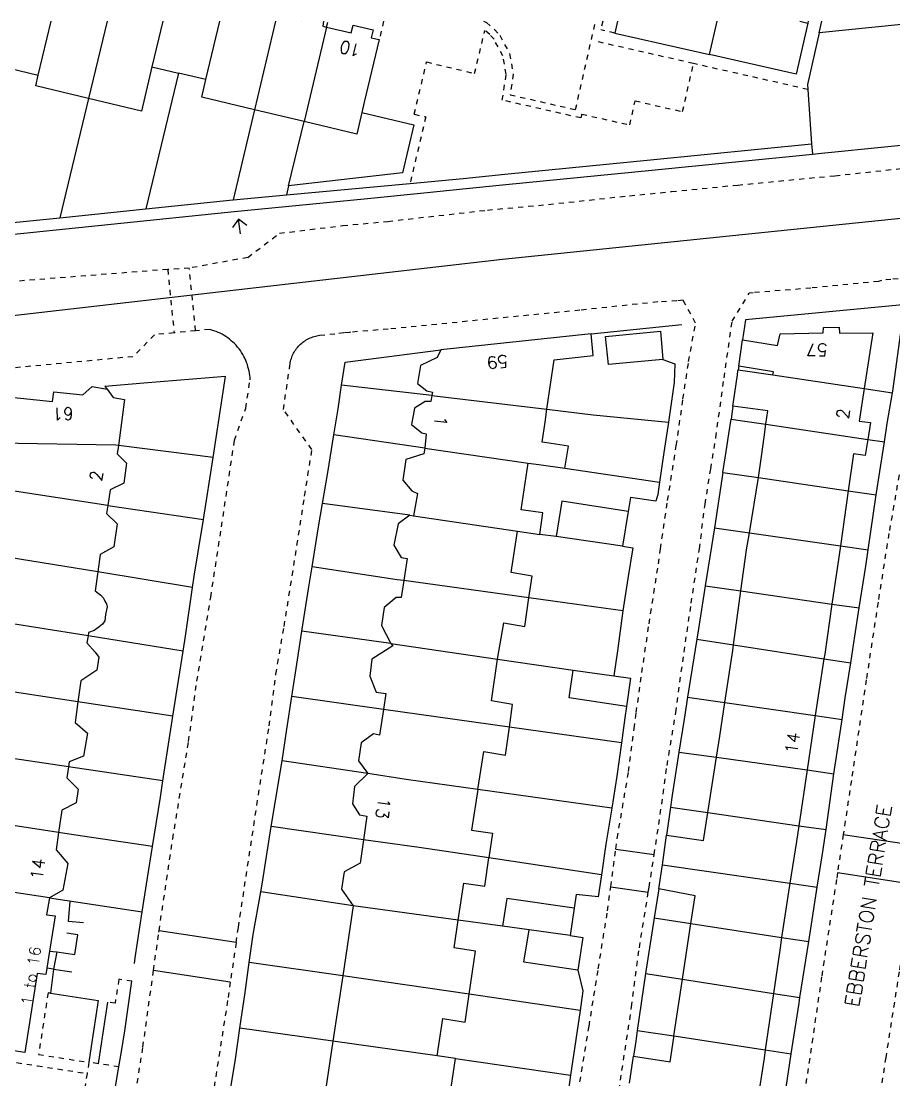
# Model space of a CAD drawing. Extents: x 428500 to 429165, y 435000 to 435500.
# Drawn here: x 428607.6 to 428692.6, y 435396.9 to 435500 of the extents above; entities that cross this region are included whole.
import ezdxf

# ---------------------------------------------------------------- set-up
doc = ezdxf.new("R2010")
doc.units = 0
doc.linetypes.add('DASHEDLINE', pattern=[1, 0.5, -0.5])
doc.layers.get('0').update_dxf_attribs({"color": 222})
for name, color, linetype in [('os_Block', 7, 'Continuous'), ('OS_LINE - Boundary', 8, 'Continuous'), ('OS_LINE - Building Division', 8, 'Continuous'), ('OS_LINE - Building Outline', 7, 'Continuous'), ('OS_LINE - Default', 8, 'Continuous'), ('OS_LINE - Edge', 8, 'DASHEDLINE'), ('OS_LINE - Property Closing', 8, 'DASHEDLINE'), ('OS_LINE - Road Or Track', 8, 'DASHEDLINE'), ('OS_LINE - Traffic Calming', 8, 'Continuous'), ('OS_SYMB - Benchmark', 8, 'Continuous'), ('OS_TEXT - Building or Structure', 4, 'Continuous'), ('OS_TEXT - Road', 4, 'Continuous')]:
    doc.layers.add(name, color=color, linetype=linetype)
doc.styles.add('AutoTextStyle-2', font='')
doc.styles.get('AutoTextStyle-2').set_extended_font_data('romans-shx')

# ---------------------------------------------------------------- blocks, each defined once
blk = doc.blocks.new('benchMarkSymbol_#000000')
for points in [[(0.707, 0.707), (0, 0), (0.707, -0.707)], [(1.42, 0), (0, 0)]]:
    blk.add_lwpolyline(points)
blk = doc.blocks.new('se2835se')
at = {"layer": 'OS_LINE - Boundary'}
blk.add_lwpolyline([(428817.05, 435500), (428817.06, 435493.41), (428792.31, 435490.97), (428654.48, 435476.8), (428594.89, 435469.94), (428593.69, 435465.3), (428587.41, 435418.15), (428586.37, 435418.21), (428584.49, 435418.44), (428583.82, 435414.75), (428579.81, 435388.66), (428579.8, 435388.24), (428566.92, 435304.02), (428570.7, 435303.27), (428567.3, 435276.35), (428564.73, 435258.18), (428563.08, 435241.26), (428545.04, 435233.22), (428500, 435212.52)], dxfattribs=at)
at = {"layer": 'OS_LINE - Building Division'}
for points in [[(428615.955, 435500), (428614.149, 435492.482)], [(428632.377, 435500), (428630.32, 435491.379)], [(428637.328, 435499.424), (428635.138, 435490.232)], [(428680.81, 435465.54), (428689.7, 435464.21)], [(428647.6, 435463.55), (428658.8, 435462.2)], [(428680.13, 435460.74), (428690.05, 435459.25)], [(428617.06, 435458.67), (428616.8, 435458.7), (428605.35, 435458.91)], [(428646.9, 435458.4), (428656.96, 435456.96)], [(428679.4, 435455.54), (428688.14, 435454.25)], [(428616.02, 435452.82), (428606.3, 435454.33)], [(428645.8, 435451.81), (428655.94, 435450.32)], [(428678.52, 435450.16), (428687.38, 435448.89)], [(428615.06, 435446.35), (428603.19, 435448.28)], [(428657.05, 435443.82), (428644.86, 435445.51)], [(428677.7, 435444.5), (428686.56, 435443.23)], [(428614.1, 435440.13), (428604.28, 435441.7)], [(428643.59, 435439.39), (428653.98, 435437.85)], [(428676.98, 435439.26), (428685.78, 435437.9)], [(428613.12, 435433.71), (428605, 435434.95), (428601.35, 435435.49)], [(428676.14, 435433.63), (428684.94, 435432.37)], [(428655.14, 435431.23), (428642.87, 435432.95)], [(428612.19, 435427.37), (428605.2, 435428.4), (428602.23, 435428.85)], [(428675.33, 435428.3), (428684.14, 435427.07)], [(428652.07, 435425.17), (428645.1, 435426.15), (428641.34, 435426.71)], [(428674.48, 435422.92), (428683.33, 435421.63)], [(428611.24, 435420.97), (428599.4, 435422.78)], [(428653.15, 435418.49), (428646.35, 435419.5), (428640.92, 435420.27)], [(428670.04, 435417.84), (428682.47, 435416.03)], [(428610.35, 435414.61), (428600.45, 435416.1)], [(428650.16, 435412.45), (428639.92, 435413.84)], [(428672.83, 435412.1), (428681.66, 435410.76)], [(428610.35, 435409.4), (428610.1, 435407.75)], [(428651.24, 435405.22), (428638.92, 435407)], [(428672, 435406.69), (428680.86, 435405.3)], [(428648.1, 435399.21), (428637.95, 435400.65)], [(428671.17, 435401.16), (428680.07, 435399.82)]]:
    blk.add_lwpolyline(points, dxfattribs=at)
at = {"layer": 'OS_LINE - Building Outline'}
for points in [[(428609.248, 435494.737), (428610.513, 435500)], [(428621.399, 435500), (428620.332, 435495.557)], [(428625.582, 435494.306), (428626.938, 435500)], [(428634.911, 435500), (428634.915, 435499.999), (428634.915, 435500)], [(428637.033, 435500), (428636.982, 435499.507), (428637.328, 435499.424)], [(428637.328, 435499.424), (428639.73, 435498.852), (428639.912, 435499.627), (428641.882, 435499.163), (428641.695, 435498.384), (428642.463, 435498.201)], [(428665.671, 435500), (428665.409, 435498.843)], [(428674.638, 435496.75), (428675.375, 435500)], [(428642.463, 435498.201), (428641.01, 435492.101)], [(428665.409, 435498.843), (428674.638, 435496.75)], [(428620.332, 435495.557), (428619.296, 435491.246), (428614.149, 435492.482)], [(428614.149, 435492.482), (428609.003, 435493.718), (428609.248, 435494.737)], [(428630.32, 435491.379), (428625.177, 435492.604), (428625.582, 435494.306)], [(428641.01, 435492.101), (428640.776, 435491.119)], [(428635.138, 435490.232), (428630.32, 435491.379)], [(428640.776, 435491.119), (428640.273, 435489.009), (428635.138, 435490.232)], [(428663.1, 435469.55), (428648.45, 435468)], [(428658.8, 435462.2), (428659.5, 435467), (428663.3, 435467.45), (428663.1, 435469.55)], [(428677.85, 435468.95), (428681.25, 435468.4), (428681.5, 435469.55), (428685.7, 435469.65), (428685.75, 435470.15), (428687.25, 435470.2), (428687.3, 435469.6), (428690.55, 435469.65), (428689.7, 435464.21)], [(428677.5, 435466.4), (428677.85, 435468.95)], [(428648.45, 435468), (428648.1, 435467.25), (428646.5, 435466.45), (428646.2, 435464.7), (428647.1, 435464), (428647.65, 435463.85), (428647.6, 435463.55)], [(428680.81, 435465.54), (428680.85, 435465.85), (428677.5, 435466.4)], [(428676.913, 435462.514), (428676.973, 435462.938), (428677.345, 435465.546), (428677.398, 435465.918), (428677.413, 435466.024)], [(428677.413, 435466.024), (428677.42, 435466.023), (428680.81, 435465.54)], [(428605.95, 435463.45), (428610.65, 435462.95), (428610.77, 435463.91), (428613.6, 435463.6), (428614.5, 435464.4), (428615.95, 435464.15)], [(428615.95, 435464.15), (428616.55, 435463.35), (428617.65, 435463.15), (428617.06, 435458.67)], [(428689.7, 435464.21), (428689.2, 435461.05), (428690.3, 435460.9), (428690.05, 435459.25)], [(428647.6, 435463.55), (428647.5, 435462.95), (428646.95, 435462.95), (428645.9, 435462.3), (428645.6, 435460.7), (428646.6, 435459.9), (428647.05, 435459.8), (428646.9, 435458.4)], [(428660.55, 435456.45), (428660.9, 435458.6), (428659.2, 435458.86), (428658.33, 435459), (428658.616, 435460.949), (428658.8, 435462.2)], [(428680.13, 435460.74), (428680.31, 435462.03), (428676.913, 435462.514)], [(428679.4, 435455.54), (428679.686, 435457.591), (428679.95, 435459.49), (428680.13, 435460.74)], [(428690.05, 435459.25), (428689.8, 435457.7), (428688.65, 435457.85), (428688.14, 435454.25)], [(428617.06, 435458.67), (428616.95, 435457.85), (428617.85, 435456.95), (428617.6, 435455), (428616.25, 435454.35), (428616.02, 435452.82)], [(428646.9, 435458.4), (428646.8, 435457.85), (428645.05, 435457.3), (428644.75, 435455.3), (428645.65, 435454.25), (428646.2, 435454), (428645.8, 435451.81)], [(428658.1, 435450), (428658.4, 435452.1), (428656.3, 435452.4), (428656.96, 435456.96)], [(428656.96, 435456.96), (428658.01, 435456.81), (428660.55, 435456.45)], [(428678.52, 435450.16), (428679.4, 435455.54)], [(428688.14, 435454.25), (428687.38, 435448.89)], [(428616.02, 435452.82), (428615.9, 435452.05), (428616.95, 435451.05), (428616.6, 435448.8), (428615.3, 435448.05), (428615.06, 435446.35)], [(428645.43, 435451.87), (428644.3, 435451.05), (428643.9, 435448.95), (428644.6, 435447.75), (428645.2, 435447.65), (428644.86, 435445.51)], [(428645.43, 435451.87), (428645.8, 435451.81)], [(428657.05, 435443.82), (428657.35, 435445.95), (428655.3, 435446.3), (428655.94, 435450.32)], [(428655.94, 435450.32), (428658.1, 435450)], [(428677.7, 435444.5), (428678.25, 435448.5), (428678.52, 435450.16)], [(428687.38, 435448.89), (428687.1, 435446.9), (428686.56, 435443.23)], [(428615.06, 435446.35), (428614.8, 435444.5), (428615.1, 435444.3), (428615.35, 435444.1), (428615.6, 435443.8), (428615.75, 435443.5), (428615.9, 435443.25), (428615.95, 435442.95), (428615.8, 435442.2), (428615.75, 435441.6), (428615.5, 435441.25), (428615.2, 435441), (428614.7, 435440.65), (428614.15, 435440.45), (428614.1, 435440.13)], [(428644.86, 435445.51), (428644.6, 435443.85), (428644.1, 435443.85), (428642.95, 435442.9), (428642.7, 435441.15), (428643.59, 435439.39)], [(428653.98, 435437.85), (428654.6, 435441.4), (428656.65, 435441.05), (428657.05, 435443.82)], [(428676.98, 435439.26), (428677.7, 435444.5)], [(428686.56, 435443.23), (428685.85, 435438.35), (428685.78, 435437.9)], [(428614.1, 435440.13), (428614, 435439.45), (428614.8, 435438.55), (428615.15, 435438.05), (428614.95, 435436.8), (428613.4, 435435.75), (428613.12, 435433.71)], [(428643.59, 435439.39), (428643.8, 435439.15), (428641.75, 435437.85), (428641.55, 435436.2), (428642.15, 435434.65), (428643.1, 435434.5), (428642.87, 435432.95)], [(428676.14, 435433.63), (428676.9, 435438.7), (428676.98, 435439.26)], [(428655.14, 435431.23), (428655.45, 435433.45), (428653.4, 435433.8), (428653.98, 435437.85)], [(428685.78, 435437.9), (428684.94, 435432.37)], [(428666.56, 435433.25), (428660.95, 435434.1), (428661.34, 435436.8)], [(428661.34, 435436.8), (428665.319, 435436.24)], [(428665.319, 435436.24), (428666.95, 435436.01), (428666.56, 435433.25)], [(428613.12, 435433.71), (428612.85, 435431.7), (428614.05, 435430.65), (428613.65, 435428.4), (428612.25, 435427.85), (428612.19, 435427.37)], [(428675.33, 435428.3), (428675.65, 435430.35), (428676.14, 435433.63)], [(428642.87, 435432.95), (428642.5, 435430.45), (428641.9, 435430.6), (428640.7, 435429.7), (428640.45, 435427.95), (428641.34, 435426.71)], [(428684.94, 435432.37), (428684.6, 435430.15), (428684.14, 435427.07)], [(428652.07, 435425.17), (428652.65, 435428.85), (428654.75, 435428.5), (428655.14, 435431.23)], [(428674.48, 435422.92), (428675.33, 435428.3)], [(428612.19, 435427.37), (428612.05, 435426.3), (428613.15, 435425.2), (428612.95, 435423.85), (428611.55, 435423.15), (428611.24, 435420.97)], [(428684.14, 435427.07), (428683.33, 435421.63)], [(428641.34, 435426.71), (428640.05, 435425.45), (428639.85, 435423.75), (428640.55, 435422.7), (428641.25, 435422.55), (428640.92, 435420.27)], [(428652.07, 435425.17), (428651.45, 435421.2), (428653.5, 435420.9), (428653.15, 435418.49)], [(428670.45, 435420.7), (428674.05, 435420.2), (428674.48, 435422.92)], [(428611.24, 435420.97), (428611, 435419.3), (428612.15, 435417.95), (428611.65, 435415.35), (428610.35, 435414.61)], [(428683.33, 435421.63), (428683.1, 435420.1), (428682.47, 435416.03)], [(428640.92, 435420.27), (428640.6, 435418), (428639.05, 435417.15), (428638.8, 435415.45), (428639.92, 435413.84)], [(428670.04, 435417.84), (428670.45, 435420.7)], [(428650.16, 435412.45), (428650.7, 435416.05), (428652.75, 435415.75), (428653.15, 435418.49)], [(428669.7, 435415.5), (428670.04, 435417.84)], [(428682.47, 435416.03), (428681.66, 435410.76)], [(428672.83, 435412.1), (428673.25, 435414.8), (428669.7, 435415.5)], [(428610.35, 435414.61), (428610.05, 435412.95), (428610.9, 435412.85), (428610.35, 435409.4)], [(428639.92, 435413.84), (428638.92, 435407)], [(428651.24, 435405.22), (428651.85, 435409.4), (428649.75, 435409.75), (428650.16, 435412.45)], [(428672, 435406.69), (428672.83, 435412.1)], [(428681.66, 435410.76), (428681.5, 435409.75), (428680.86, 435405.3)], [(428610.35, 435409.4), (428611.05, 435409.35)], [(428611.05, 435409.35), (428610.75, 435407.65)], [(428610.1, 435407.75), (428610, 435407.15), (428609.15, 435407.25), (428607.95, 435399.55), (428593.95, 435401.7), (428594.024, 435402.195), (428593.55, 435402.268)], [(428610.75, 435407.65), (428610.1, 435407.75)], [(428638.92, 435407), (428637.95, 435400.65)], [(428671.17, 435401.16), (428672, 435406.69)], [(428648.1, 435399.21), (428648.65, 435402.85), (428650.85, 435402.5), (428651.24, 435405.22)], [(428680.86, 435405.3), (428680.07, 435399.82)], [(428637.95, 435400.65), (428636.93, 435393.91)], [(428667.24, 435399.188), (428670.793, 435398.648), (428671.15, 435401), (428671.17, 435401.16)], [(428649.9, 435398.95), (428648.1, 435399.21)], [(428666.85, 435396.55), (428667.24, 435399.188)], [(428680.07, 435399.82), (428679.95, 435399), (428679.28, 435394.63)], [(428648.88, 435392.13), (428648.9, 435392.25), (428649.9, 435398.95)]]:
    blk.add_lwpolyline(points, dxfattribs=at)
at = {"layer": 'OS_LINE - Default'}
for points in [[(428684.209, 435499.82), (428683.078, 435494.833), (428674.638, 435496.75)], [(428683.416, 435500), (428684.209, 435499.82)], [(428684.25, 435500), (428684.209, 435499.82)], [(428685.308, 435498.868), (428685.565, 435500)], [(428695.896, 435499.925), (428685.308, 435498.868)], [(428685.308, 435498.868), (428684.168, 435493.841), (428684.203, 435493.347)], [(428606.428, 435495.415), (428609.248, 435494.737)], [(428620.332, 435495.557), (428622.898, 435494.946)], [(428684.652, 435487.06), (428685.55, 435487.15), (428698.45, 435488.45), (428707.623, 435489.393), (428707.968, 435489.428), (428707.988, 435489.938), (428708.059, 435490.479), (428708.229, 435491.036), (428708.786, 435491.829), (428709.592, 435492.349), (428709.735, 435492.397), (428709.829, 435492.422), (428710.58, 435492.478), (428710.602, 435492.687), (428710.59, 435493.499), (428710.416, 435495.283)], [(428622.898, 435494.946), (428619.745, 435481.721)], [(428625.582, 435494.306), (428622.898, 435494.946)], [(428684.203, 435493.347), (428684.581, 435488.057)], [(428614.149, 435492.482), (428611.357, 435480.859)], [(428630.32, 435491.379), (428628.224, 435482.593)], [(428640.776, 435491.119), (428645.844, 435489.912), (428644.725, 435485.216), (428633.643, 435483.957)], [(428633.643, 435483.957), (428635.138, 435490.232)], [(428645.459, 435484.199), (428650.628, 435484.68), (428654.7, 435485.095), (428668.901, 435486.495), (428684.581, 435488.057)], [(428684.581, 435488.057), (428684.652, 435487.06)], [(428603.17, 435478.863), (428603.549, 435478.9), (428604.329, 435478.98), (428628.35, 435481.45), (428641, 435482.7), (428647.145, 435483.323), (428650.602, 435483.674), (428654.8, 435484.1), (428669, 435485.5), (428684.652, 435487.06)], [(428633.434, 435483.078), (428645.459, 435484.199)], [(428633.643, 435483.957), (428633.434, 435483.078)], [(428628.224, 435482.593), (428628.235, 435482.594), (428633.434, 435483.078)], [(428611.357, 435480.859), (428619.745, 435481.721)], [(428619.745, 435481.721), (428628.212, 435482.592), (428628.224, 435482.593)], [(428603.174, 435480.017), (428611.357, 435480.859)], [(428692.47, 435463.79), (428692.5, 435463.95), (428693.25, 435469.45), (428693.8, 435472.4), (428678.15, 435470.9), (428677.85, 435468.95)], [(428663.1, 435469.55), (428671.95, 435470.45)], [(428670.1, 435467.05), (428664.8, 435466.55), (428664.5, 435469.3), (428669.86, 435469.8)], [(428669.86, 435469.8), (428670.1, 435467.05)], [(428638.8, 435464.55), (428639.15, 435466.8), (428648.45, 435468)], [(428670.1, 435467.05), (428671.242, 435466.616), (428671.2, 435464.8), (428670.63, 435460.95)], [(428677.5, 435466.4), (428677.413, 435466.024)], [(428626.3, 435457.5), (428627.5, 435465.4), (428619.55, 435464.75), (428615.75, 435464.4), (428615.95, 435464.15)], [(428638.04, 435459.71), (428638.45, 435462.25), (428638.8, 435464.55)], [(428647.6, 435463.55), (428638.8, 435464.55)], [(428689.7, 435464.21), (428692.47, 435463.79)], [(428691.67, 435459.01), (428691.95, 435460.8), (428692.47, 435463.79)], [(428658.8, 435462.2), (428663.3, 435461.65), (428670.63, 435460.95)], [(428676.913, 435462.514), (428676.75, 435461.25)], [(428675.92, 435456.05), (428676.25, 435458.1), (428676.52, 435459.8), (428676.75, 435461.25)], [(428676.75, 435461.25), (428677.86, 435461.082), (428680.13, 435460.74)], [(428670.63, 435460.95), (428670.2, 435458), (428669.75, 435455.1)], [(428636.93, 435453.01), (428637.45, 435456.05), (428638.04, 435459.71)], [(428646.9, 435458.4), (428638.04, 435459.71)], [(428690.05, 435459.25), (428691.67, 435459.01)], [(428690.85, 435453.85), (428691.67, 435459.01)], [(428626.3, 435457.5), (428617.06, 435458.67)], [(428625.35, 435451.45), (428626.3, 435457.5)], [(428660.55, 435456.45), (428669.75, 435455.1)], [(428675.92, 435456.05), (428675.11, 435450.65)], [(428675.92, 435456.05), (428679.4, 435455.54)], [(428669.75, 435455.1), (428669.6, 435453.9), (428669.4, 435453.25), (428666.95, 435453.6), (428666.72, 435452.25)], [(428688.14, 435454.25), (428690.85, 435453.85)], [(428690.08, 435448.5), (428690.85, 435453.85)], [(428616.02, 435452.82), (428625.35, 435451.45)], [(428635.92, 435446.85), (428636.55, 435450.75), (428636.93, 435453.01)], [(428645.43, 435451.87), (428636.93, 435453.01)], [(428666.72, 435452.25), (428660.25, 435453.25), (428659.7, 435449.82)], [(428666.72, 435452.25), (428666.15, 435448.85)], [(428624.29, 435444.85), (428624.45, 435445.95), (428625.35, 435451.45)], [(428659.7, 435449.82), (428658.1, 435450)], [(428666.15, 435448.85), (428659.7, 435449.82)], [(428675.11, 435450.65), (428674.22, 435445)], [(428675.11, 435450.65), (428678.52, 435450.16)], [(428666.15, 435448.85), (428667.15, 435448.7), (428666.69, 435445.7), (428666.2, 435442.55)], [(428687.38, 435448.89), (428690.08, 435448.5)], [(428689.22, 435442.85), (428689.85, 435446.9), (428690.08, 435448.5)], [(428634.93, 435440.6), (428635.6, 435444.9), (428635.92, 435446.85)], [(428644.86, 435445.51), (428644.2, 435445.6), (428635.92, 435446.85)], [(428624.29, 435444.85), (428615.06, 435446.35)], [(428623.37, 435438.65), (428623.6, 435440.1), (428624.29, 435444.85)], [(428674.22, 435445), (428673.55, 435440.8), (428673.39, 435439.81)], [(428674.22, 435445), (428677.7, 435444.5)], [(428666.2, 435442.55), (428660.53, 435443.341), (428657.05, 435443.82)], [(428666.2, 435442.55), (428665.794, 435439.641), (428665.657, 435438.657), (428665.319, 435436.24)], [(428686.56, 435443.23), (428689.22, 435442.85)], [(428688.39, 435437.5), (428688.8, 435440.1), (428689.22, 435442.85)], [(428633.94, 435434.21), (428634.5, 435437.8), (428634.93, 435440.6)], [(428643.59, 435439.39), (428634.93, 435440.6)], [(428623.37, 435438.65), (428614.1, 435440.13)], [(428673.39, 435439.81), (428672.49, 435434.15)], [(428673.39, 435439.81), (428676.98, 435439.26)], [(428622.35, 435432.3), (428623.37, 435438.65)], [(428653.98, 435437.85), (428661.34, 435436.8)], [(428685.78, 435437.9), (428688.39, 435437.5)], [(428687.54, 435431.99), (428687.85, 435434.1), (428688.39, 435437.5)], [(428622.35, 435432.3), (428613.12, 435433.71)], [(428633, 435427.95), (428633.45, 435431.05), (428633.94, 435434.21)], [(428642.87, 435432.95), (428633.94, 435434.21)], [(428666.56, 435433.25), (428666.4, 435432.15), (428666.06, 435429.7)], [(428672.49, 435434.15), (428672.15, 435432), (428671.66, 435428.81)], [(428672.49, 435434.15), (428676.14, 435433.63)], [(428621.39, 435426.01), (428622.35, 435432.3)], [(428684.94, 435432.37), (428687.54, 435431.99)], [(428666.06, 435429.7), (428655.14, 435431.23)], [(428686.75, 435426.7), (428687.54, 435431.99)], [(428666.06, 435429.7), (428665.6, 435426.45), (428665.11, 435423.35)], [(428671.66, 435428.81), (428671, 435424.6), (428670.84, 435423.45)], [(428671.66, 435428.81), (428675.33, 435428.3)], [(428621.39, 435426.01), (428612.19, 435427.37)], [(428631.95, 435421.55), (428633, 435427.95)], [(428641.34, 435426.71), (428633, 435427.95)], [(428684.14, 435427.07), (428686.75, 435426.7)], [(428620.39, 435419.6), (428621.15, 435424.4), (428621.39, 435426.01)], [(428685.98, 435421.25), (428686.75, 435426.7)], [(428665.11, 435423.35), (428652.07, 435425.17)], [(428665.11, 435423.35), (428664.55, 435419.85), (428664.11, 435416.85)], [(428670.84, 435423.45), (428670.45, 435420.7)], [(428670.84, 435423.45), (428674.48, 435422.92)], [(428620.39, 435419.6), (428612.7, 435420.75), (428611.24, 435420.97)], [(428630.93, 435415.2), (428631.1, 435416.15), (428631.95, 435421.55)], [(428640.92, 435420.27), (428631.95, 435421.55)], [(428683.33, 435421.63), (428685.98, 435421.25)], [(428685.13, 435415.64), (428685.65, 435418.9), (428685.98, 435421.25)], [(428619.39, 435413.26), (428619.9, 435416.55), (428620.39, 435419.6)], [(428664.11, 435416.85), (428653.15, 435418.49)], [(428664.11, 435416.85), (428663.8, 435414.7), (428661.65, 435414.95), (428661.45, 435413.6)], [(428682.47, 435416.03), (428685.13, 435415.64)], [(428629.81, 435408.31), (428630.2, 435411.05), (428630.93, 435415.2)], [(428639.92, 435413.84), (428630.93, 435415.2)], [(428669.7, 435415.5), (428669.25, 435412.65)], [(428684.3, 435410.36), (428685.13, 435415.64)], [(428610.35, 435414.61), (428619.39, 435413.26)], [(428613.648, 435412.184), (428612.211, 435412.289), (428612.358, 435414.296)], [(428661.45, 435413.6), (428654.9, 435414.55), (428654.46, 435411.86)], [(428661.45, 435413.6), (428661.05, 435410.95)], [(428618.626, 435408.226), (428618.7, 435408.75), (428619.39, 435413.26)], [(428669.25, 435412.65), (428668.4, 435407.25)], [(428669.25, 435412.65), (428672.83, 435412.1)], [(428654.46, 435411.86), (428650.16, 435412.45)], [(428657.06, 435411.5), (428654.46, 435411.86)], [(428611.05, 435409.35), (428612.814, 435409.087), (428613.099, 435411.004), (428612.034, 435411.163)], [(428661.8, 435407.55), (428656.55, 435408.35), (428657.06, 435411.5)], [(428661.05, 435410.95), (428657.06, 435411.5)], [(428661.05, 435410.95), (428662.3, 435410.75), (428661.8, 435407.55)], [(428681.66, 435410.76), (428684.3, 435410.36)], [(428683.44, 435404.9), (428684.3, 435410.36)], [(428610.75, 435407.65), (428610.434, 435405.32)], [(428610.75, 435407.65), (428612.523, 435407.411)], [(428628.89, 435401.9), (428629.4, 435405.4), (428629.81, 435408.31)], [(428638.92, 435407), (428629.81, 435408.31)], [(428661.8, 435407.55), (428662.3, 435405.55), (428662.02, 435403.65)], [(428617.106, 435398.144), (428617.36, 435399.65), (428617.7, 435401.65), (428618.38, 435406.477)], [(428668.4, 435407.25), (428667.6, 435401.7)], [(428668.4, 435407.25), (428672, 435406.69)], [(428610.434, 435405.32), (428615.1, 435404.603), (428614.412, 435400.125), (428614.177, 435398.594)], [(428615.106, 435398.451), (428615.34, 435399.975), (428616.029, 435404.461)], [(428662.02, 435403.65), (428651.24, 435405.22)], [(428680.86, 435405.3), (428683.44, 435404.9)], [(428682.6, 435399.43), (428683.35, 435404.35), (428683.44, 435404.9)], [(428662.02, 435403.65), (428661.6, 435400.8), (428661.11, 435397.35)], [(428627.86, 435395.15), (428628.45, 435398.9), (428628.89, 435401.9)], [(428637.95, 435400.65), (428628.89, 435401.9)], [(428667.6, 435401.7), (428667.45, 435400.65), (428667.24, 435399.188)], [(428667.6, 435401.7), (428671.17, 435401.16)], [(428680.07, 435399.82), (428682.6, 435399.43)], [(428681.79, 435394.24), (428682.1, 435396.15), (428682.6, 435399.43)], [(428616.753, 435396.051), (428617.106, 435398.144)], [(428649.9, 435398.95), (428661.11, 435397.35)], [(428661.11, 435397.35), (428660.9, 435395.9), (428660.15, 435390.45)]]:
    blk.add_lwpolyline(points, dxfattribs=at)
at = {"layer": 'OS_LINE - Edge'}
for points in [[(428642.892, 435500), (428642.463, 435498.201)], [(428664.239, 435500), (428664.046, 435499.152)], [(428645.873, 435490.943), (428647.084, 435496.026), (428651.753, 435494.91), (428652.752, 435499.103)], [(428662.185, 435490.95), (428662.099, 435490.57), (428654.451, 435492.307), (428654.832, 435494.828), (428654.515, 435496.612), (428653.644, 435498.233), (428653.225, 435498.707), (428652.752, 435499.103)], [(428665.409, 435498.843), (428664.046, 435499.152)], [(428673.074, 435495.873), (428663.781, 435497.982)], [(428662.185, 435490.95), (428666.866, 435489.888), (428667.399, 435492.239), (428672.012, 435491.192), (428673.074, 435495.873)], [(428684.203, 435493.347), (428673.074, 435495.873)], [(428645.873, 435490.943), (428647.002, 435490.674), (428645.459, 435484.199)], [(428621.868, 435475.816), (428622.48, 435469.64)], [(428624.58, 435469.85), (428623.967, 435475.941)], [(428618.38, 435406.477), (428617.097, 435406.674), (428616.74, 435404.351), (428616.029, 435404.461)], [(428610.434, 435405.32), (428610.341, 435405.334), (428610.207, 435405.355), (428609.284, 435399.345), (428614.177, 435398.594)], [(428593.307, 435400.686), (428609.166, 435398.25), (428614.01, 435397.506)], [(428614.177, 435398.594), (428614.01, 435397.506)], [(428615.106, 435398.451), (428614.177, 435398.594)], [(428617.106, 435398.144), (428615.106, 435398.451)], [(428614.01, 435397.506), (428611.915, 435383.858)]]:
    blk.add_lwpolyline(points, dxfattribs=at)
at = {"layer": 'OS_LINE - Property Closing'}
blk.add_lwpolyline([(428637.328, 435499.424), (428637.465, 435500)], dxfattribs=at)
at = {"layer": 'OS_LINE - Road Or Track'}
for points in [[(428652.62, 435500), (428652.901, 435499.864), (428653.7, 435499.196), (428654.206, 435498.624), (428655.166, 435496.838), (428655.521, 435494.837), (428655.218, 435492.83), (428661.586, 435491.384), (428663.541, 435500)], [(428677.38, 435484.04), (428686.85, 435484.95), (428693.46, 435485.66)], [(428670.93, 435483.4), (428676.95, 435484), (428677.38, 435484.04)], [(428638.91, 435480.09), (428643.3, 435480.5), (428653, 435481.6), (428658.95, 435482.15), (428666.85, 435483), (428670.93, 435483.4)], [(428629.66, 435476.99), (428632.74, 435479.34), (428638.91, 435480.09)], [(428629.66, 435476.99), (428623.967, 435475.941)], [(428621.868, 435475.816), (428604.356, 435474.449)], [(428623.967, 435475.941), (428621.868, 435475.816)], [(428694.69, 435475), (428694, 435474.94), (428692.3, 435474.85), (428691.4, 435474.75), (428691.1, 435474.65), (428684.5, 435474), (428678.9, 435473.55), (428678.5, 435473.5)], [(428669.24, 435418.82), (428669.7, 435421.75), (428670.5, 435427.5), (428671.35, 435432.65), (428672.15, 435438.55), (428672.85, 435443.3), (428673.65, 435448.6), (428674.2, 435452.95), (428674.75, 435456.4), (428675.25, 435459.45), (428676.05, 435465.25), (428676.84, 435470.77), (428678.5, 435473.5)], [(428693.1, 435455.8), (428692.1, 435450.1), (428691.05, 435443.4), (428689.9, 435435.85), (428688.45, 435426.05), (428687.66, 435420.79)], [(428672.06, 435472.82), (428671.45, 435472.75), (428669.6, 435472.65), (428662, 435471.85), (428643.35, 435470), (428639.65, 435469.7), (428639.58, 435469.69), (428639.03, 435469.64), (428638.27, 435469.57)], [(428665.51, 435419.36), (428665.65, 435420.4), (428666.75, 435426.9), (428667.3, 435431.1), (428667.5, 435432.65), (428668.05, 435436.55), (428668.75, 435441.3), (428669.65, 435447.15), (428669.85, 435448.6), (428670.55, 435453.3), (428671.4, 435458.65), (428672.05, 435463.2), (428672.6, 435466.85), (428673.28, 435470.59), (428672.06, 435472.82)], [(428622.48, 435469.64), (428620.57, 435469.46), (428618.48, 435467.32), (428604.909, 435466.043)], [(428624.58, 435469.85), (428622.48, 435469.64)], [(428628.52, 435468.43), (428628.37, 435468.59), (428628.21, 435468.74), (428628.05, 435468.88), (428627.88, 435469.02), (428627.71, 435469.15), (428627.53, 435469.27), (428627.35, 435469.39), (428627.16, 435469.5), (428626.97, 435469.6), (428626.77, 435469.69), (428626.57, 435469.78), (428626.37, 435469.85), (428625.95, 435469.98), (428624.58, 435469.85)], [(428633.76, 435466.46), (428633.78, 435466.6), (428633.8, 435466.73), (428633.83, 435466.87), (428633.87, 435467), (428633.91, 435467.14), (428633.95, 435467.27), (428634, 435467.4), (428634.06, 435467.52), (428634.12, 435467.65), (428634.19, 435467.77), (428634.26, 435467.89), (428634.34, 435468), (428634.42, 435468.12), (428634.51, 435468.23), (428634.6, 435468.33), (428634.7, 435468.45), (428634.8, 435468.54), (428634.91, 435468.64), (428635.02, 435468.72), (428635.13, 435468.81), (428635.24, 435468.88), (428635.36, 435468.96), (428635.48, 435469.03), (428635.6, 435469.09), (428635.73, 435469.15), (428635.86, 435469.2), (428635.99, 435469.25), (428636.12, 435469.3), (428636.26, 435469.33), (428636.39, 435469.36), (428636.66, 435469.41), (428638.27, 435469.57)], [(428621.02, 435411.4), (428622.35, 435420.35), (428623.9, 435429.85), (428624.7, 435435.7), (428626.05, 435443.9), (428627.1, 435450.75), (428628.37, 435459.18), (428629.46, 435462.3), (428629.89, 435465.06), (428629.88, 435465.28), (428629.86, 435465.49), (428629.83, 435465.71), (428629.79, 435465.92), (428629.74, 435466.13), (428629.68, 435466.34), (428629.62, 435466.55), (428629.55, 435466.76), (428629.46, 435466.96), (428629.37, 435467.16), (428629.28, 435467.35), (428629.17, 435467.54), (428629.06, 435467.73), (428628.94, 435467.91), (428628.81, 435468.08), (428628.67, 435468.25), (428628.52, 435468.43)], [(428628.53, 435410.25), (428628.75, 435411.75), (428630.7, 435424.65), (428631.75, 435431.35), (428632.4, 435436.4), (428633.2, 435441.05), (428634.3, 435447.95), (428635.2, 435453.75), (428635.91, 435458.28), (428633.13, 435462.16), (428633.76, 435466.46)], [(428687.66, 435420.79), (428687.09, 435417.03)], [(428665.02, 435415.69), (428665.51, 435419.36)], [(428668.67, 435415.16), (428668.75, 435415.65), (428669.24, 435418.82)], [(428687.09, 435417.03), (428687, 435416.4), (428685.55, 435406.9), (428684.25, 435398), (428682.95, 435389.85), (428681.8, 435382.7), (428681, 435378), (428680.55, 435375.95), (428679.5, 435371.5), (428678.2, 435365.3), (428676.7, 435358.2)], [(428658.67, 435377.7), (428660, 435383.95), (428660.3, 435385.25), (428661, 435389.9), (428661.85, 435395.7), (428662.9, 435402.1), (428663.8, 435407.7), (428664.7, 435413.35), (428665.02, 435415.69)], [(428694.49, 435415.92), (428694.35, 435415), (428693.1, 435407.4), (428691.8, 435399.05), (428690.65, 435391.55)], [(428662.28, 435376.93), (428662.9, 435379.9), (428664.3, 435386.5), (428665.15, 435390.9), (428666.1, 435397.8), (428667.05, 435404), (428667.8, 435409.75), (428668.67, 435415.16)], [(428620.48, 435407.54), (428621, 435411.25), (428621.02, 435411.4)], [(428628.53, 435410.25), (428627.96, 435406.39)], [(428613.4, 435360.52), (428614.85, 435370.25), (428616.35, 435380.55), (428617.8, 435389.65), (428619.45, 435400.1), (428620.48, 435407.54)], [(428627.96, 435406.39), (428627.7, 435404.6), (428625.3, 435389.3), (428624.15, 435382.05), (428621.9, 435367.95), (428621.69, 435366.23), (428620.65, 435359.42)]]:
    blk.add_lwpolyline(points, dxfattribs=at)
at = {"layer": 'OS_LINE - Traffic Calming'}
for points in [[(428687.66, 435420.79), (428695.07, 435419.67)], [(428665.51, 435419.36), (428669.24, 435418.82)], [(428694.49, 435415.92), (428687.09, 435417.03)], [(428665.02, 435415.69), (428668.67, 435415.16)], [(428628.53, 435410.25), (428621.02, 435411.4)], [(428627.96, 435406.39), (428620.48, 435407.54)]]:
    blk.add_lwpolyline(points, dxfattribs=at)
at = {"layer": 'OS_SYMB - Benchmark', "rotation": 278.7}
blk.add_blockref('benchMarkSymbol_#000000', (428628.75, 435480.7), dxfattribs=at)
at = {"layer": 'OS_TEXT - Building or Structure', "style": 'AutoTextStyle-2'}
for s, insert, char_height, attachment_point, rotation in [('10', (428639.63, 435497.31), 1.2, 5, 166), ('57', (428685.1, 435468.6), 1.2, 8, 179.5), ('59', (428653.9, 435467.4), 1.2, 8, 186.8), ('61', (428611.65, 435462.35), 1.2, 8, 182.2), ('2', (428688.25, 435461.7), 1.2, 8, 83.4), ('1', (428647.85, 435461.1), 1.2, 8, 264), ('2', (428615.5, 435455.6), 1.2, 8, 79.5), ('14', (428683.3, 435429.6), 1.2, 8, 81.1), ('13', (428642.25, 435423.4), 1.2, 8, 262), ('14', (428609.8, 435417.35), 1.2, 8, 82.3), ('1\\~to\\~16', (428608.67, 435404.05), 1.1, 7, 81.3)]:
    blk.add_mtext(s, dxfattribs=dict(at, insert=insert, char_height=char_height, attachment_point=attachment_point, rotation=rotation))
at = {"layer": 'OS_TEXT - Road', "insert": (428690.1, 435413.85), "char_height": 1.4, "attachment_point": 5, "rotation": 80.7, "style": 'AutoTextStyle-2'}
blk.add_mtext('EBBERSTON\\~TERRACE', dxfattribs=at)

msp = doc.modelspace()

# ---------------------------------------------------------------- block references
at = {"layer": 'os_Block'}
msp.add_blockref('se2835se', (0, 0), dxfattribs=at)

doc.saveas('drawing.dxf')
